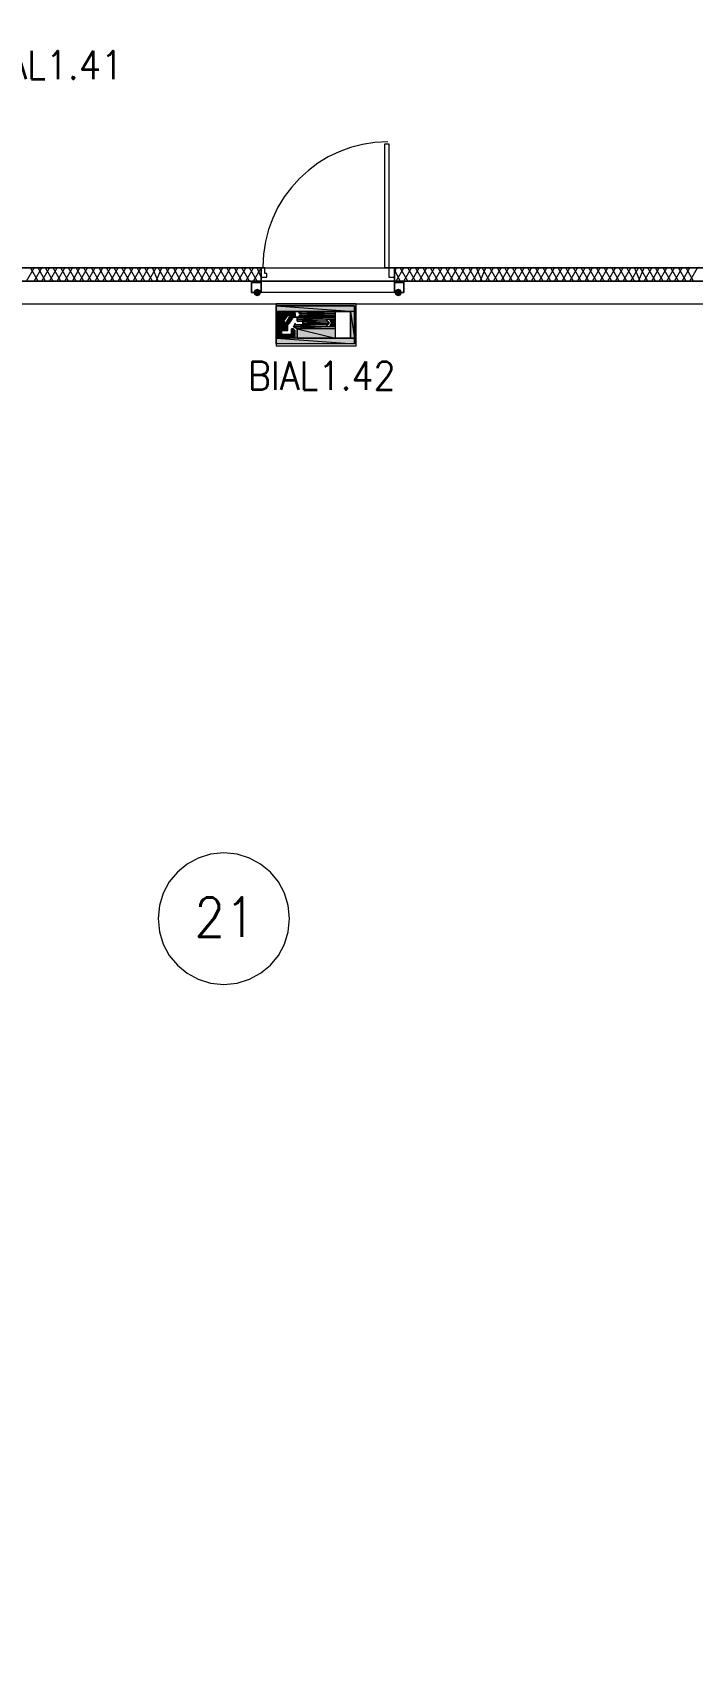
# Model space of a CAD drawing. Header units: millimetres. Extents: x 0 to 420, y 0 to 297.
# Drawn here: x 262.76 to 277.43, y 109.71 to 145.61 of the extents above; entities that cross this region are included whole.
import ezdxf

# ---------------------------------------------------------------- set-up
doc = ezdxf.new("R2010")
doc.units = ezdxf.units.MM
doc.styles.get("Standard").update_dxf_attribs({"font": 'STANDARD'})

msp = doc.modelspace()

# ---------------------------------------------------------------- hatches: boundary and pattern name
for color, points in [(7, [(267.843, 139.827), (267.818129, 139.767204), (267.758333, 139.742333), (267.698538, 139.767204), (267.673667, 139.827), (267.698537, 139.886796), (267.758333, 139.911667), (267.818129, 139.886796)]), (7, [(270.975667, 139.827), (270.950796, 139.767204), (270.891, 139.742333), (270.831204, 139.767204), (270.806333, 139.827), (270.831204, 139.886796), (270.891, 139.911667), (270.950796, 139.886796)]), (82, [(268.605001, 139.361333), (268.605001, 139.318999)]), (82, [(268.647334, 139.403666), (268.689667, 139.403666)]), (82, [(268.689667, 139.361333), (268.732001, 139.361333)]), (82, [(268.689667, 139.361333), (268.732001, 139.361333)]), (82, [(268.732001, 139.318999), (268.689667, 139.318999)]), (82, [(268.689667, 139.318999), (268.732001, 139.318999)]), (82, [(268.520334, 139.022666), (268.562667, 139.022666)]), (82, [(268.689667, 139.276666), (268.647334, 139.276666)])]:
    msp.add_hatch(color=color).paths.add_polyline_path(points, flags=0)
h = msp.add_hatch(color=82)
h.paths.add_polyline_path([(269.917334, 139.530666), (268.181667, 139.530666), (269.917334, 139.403666)], flags=0)
h.paths.add_polyline_path([(268.181667, 139.530666), (269.917334, 139.403666), (268.181667, 139.403666)], flags=0)
h = msp.add_hatch(color=82)
h.paths.add_polyline_path([(268.181667, 139.403666), (269.494001, 139.403666)], flags=0)
h.paths.add_polyline_path([(269.494001, 139.403666), (268.181667, 139.403666)], flags=0)
h = msp.add_hatch(color=82)
h.paths.add_polyline_path([(268.605001, 139.403666), (268.181667, 139.403666)], flags=0)
h.paths.add_polyline_path([(268.605001, 139.403666), (268.181667, 139.403666), (268.647334, 139.403666)], flags=0)
h = msp.add_hatch(color=82)
h.paths.add_polyline_path([(268.605001, 139.403666), (268.181667, 139.403666), (268.605001, 139.361333)], flags=0)
h.paths.add_polyline_path([(268.181667, 139.403666), (268.605001, 139.361333), (268.181667, 139.361333)], flags=0)
h = msp.add_hatch(color=82)
h.paths.add_polyline_path([(268.181667, 139.361333), (268.605001, 139.361333)], flags=0)
h.paths.add_polyline_path([(268.605001, 139.361333), (268.181667, 139.361333)], flags=0)
h = msp.add_hatch(color=82)
h.paths.add_polyline_path([(268.181667, 139.361333), (268.605001, 139.361333)], flags=0)
h.paths.add_polyline_path([(268.605001, 139.361333), (268.181667, 139.361333)], flags=0)
h = msp.add_hatch(color=82)
h.paths.add_polyline_path([(268.605001, 139.361333), (268.181667, 139.361333), (268.605001, 139.318999)], flags=0)
h.paths.add_polyline_path([(268.181667, 139.361333), (268.605001, 139.318999), (268.181667, 139.318999)], flags=0)
h = msp.add_hatch(color=82)
h.paths.add_polyline_path([(268.181667, 139.318999), (268.605001, 139.318999)], flags=0)
h.paths.add_polyline_path([(268.605001, 139.318999), (268.181667, 139.318999)], flags=0)
h = msp.add_hatch(color=82)
h.paths.add_polyline_path([(268.435667, 139.318999), (268.181667, 139.318999), (268.351001, 139.191999)], flags=0)
h.paths.add_polyline_path([(268.181667, 139.318999), (268.351001, 139.191999), (268.181667, 139.191999)], flags=0)
h = msp.add_hatch(color=82)
h.paths.add_polyline_path([(268.562667, 139.318999), (268.605001, 139.318999)], flags=0)
h.paths.add_polyline_path([(268.605001, 139.318999), (268.562667, 139.318999)], flags=0)
h = msp.add_hatch(color=82)
h.paths.add_polyline_path([(268.562667, 139.318999), (268.605001, 139.318999)], flags=0)
h.paths.add_polyline_path([(268.605001, 139.318999), (268.562667, 139.318999)], flags=0)
h = msp.add_hatch(color=82)
h.paths.add_polyline_path([(268.605001, 139.318999), (268.562667, 139.318999), (268.605001, 139.276666)], flags=0)
h.paths.add_polyline_path([(268.562667, 139.318999), (268.605001, 139.276666), (268.562667, 139.276666)], flags=0)
h = msp.add_hatch(color=82)
h.paths.add_polyline_path([(268.647334, 139.403666), (268.605001, 139.403666)], flags=0)
h.paths.add_polyline_path([(268.605001, 139.403666), (268.647334, 139.403666)], flags=0)
h = msp.add_hatch(color=82)
h.paths.add_polyline_path([(268.605001, 139.318999), (268.605001, 139.276666)], flags=0)
h.paths.add_polyline_path([(268.605001, 139.276666), (268.605001, 139.318999)], flags=0)
h = msp.add_hatch(color=82)
h.paths.add_polyline_path([(268.647334, 139.403666), (269.494001, 139.403666)], flags=0)
h.paths.add_polyline_path([(269.494001, 139.403666), (268.647334, 139.403666)], flags=0)
h = msp.add_hatch(color=82)
h.paths.add_polyline_path([(268.647334, 139.403666), (269.494001, 139.403666)], flags=0)
h.paths.add_polyline_path([(269.494001, 139.403666), (268.647334, 139.403666)], flags=0)
h = msp.add_hatch(color=82)
h.paths.add_polyline_path([(268.689667, 139.403666), (269.494001, 139.403666)], flags=0)
h.paths.add_polyline_path([(269.494001, 139.403666), (268.689667, 139.403666)], flags=0)
h = msp.add_hatch(color=82)
h.paths.add_polyline_path([(268.689667, 139.318999), (268.732001, 139.318999)], flags=0)
h.paths.add_polyline_path([(268.732001, 139.318999), (268.689667, 139.318999)], flags=0)
h = msp.add_hatch(color=82)
h.paths.add_polyline_path([(269.494001, 139.318999), (268.732001, 139.318999), (269.494001, 139.276666)], flags=0)
h.paths.add_polyline_path([(268.732001, 139.318999), (269.494001, 139.276666), (268.689667, 139.276666)], flags=0)
h = msp.add_hatch(color=82)
h.paths.add_polyline_path([(268.689667, 139.318999), (268.689667, 139.276666)], flags=0)
h.paths.add_polyline_path([(268.689667, 139.276666), (268.689667, 139.318999)], flags=0)
h = msp.add_hatch(color=82)
h.paths.add_polyline_path([(269.494001, 139.403666), (268.732001, 139.403666), (269.494001, 139.361333)], flags=0)
h.paths.add_polyline_path([(268.732001, 139.403666), (269.494001, 139.361333), (268.732001, 139.361333)], flags=0)
h = msp.add_hatch(color=82)
h.paths.add_polyline_path([(268.732001, 139.361333), (269.494001, 139.361333)], flags=0)
h.paths.add_polyline_path([(269.494001, 139.361333), (268.732001, 139.361333)], flags=0)
h = msp.add_hatch(color=82)
h.paths.add_polyline_path([(268.732001, 139.361333), (269.494001, 139.361333)], flags=0)
h.paths.add_polyline_path([(269.494001, 139.361333), (268.732001, 139.361333)], flags=0)
h = msp.add_hatch(color=82)
h.paths.add_polyline_path([(268.732001, 139.361333), (269.494001, 139.361333)], flags=0)
h.paths.add_polyline_path([(269.494001, 139.361333), (268.732001, 139.361333)], flags=0)
h = msp.add_hatch(color=82)
h.paths.add_polyline_path([(269.494001, 139.361333), (268.732001, 139.361333), (269.494001, 139.318999)], flags=0)
h.paths.add_polyline_path([(268.732001, 139.361333), (269.494001, 139.318999), (268.732001, 139.318999)], flags=0)
h = msp.add_hatch(color=82)
h.paths.add_polyline_path([(268.732001, 139.318999), (269.494001, 139.318999)], flags=0)
h.paths.add_polyline_path([(269.494001, 139.318999), (268.732001, 139.318999)], flags=0)
h = msp.add_hatch(color=82)
h.paths.add_polyline_path([(268.732001, 139.318999), (269.494001, 139.318999)], flags=0)
h.paths.add_polyline_path([(269.494001, 139.318999), (268.732001, 139.318999)], flags=0)
h = msp.add_hatch(color=82)
h.paths.add_polyline_path([(268.732001, 139.318999), (269.494001, 139.318999)], flags=0)
h.paths.add_polyline_path([(269.494001, 139.318999), (268.732001, 139.318999)], flags=0)
h = msp.add_hatch(color=82)
h.paths.add_polyline_path([(268.732001, 139.318999), (269.494001, 139.318999)], flags=0)
h.paths.add_polyline_path([(269.494001, 139.318999), (268.732001, 139.318999)], flags=0)
h = msp.add_hatch(color=82)
h.paths.add_polyline_path([(268.732001, 139.318999), (269.494001, 139.318999)], flags=0)
h.paths.add_polyline_path([(269.494001, 139.318999), (268.732001, 139.318999)], flags=0)
h = msp.add_hatch(color=82)
h.paths.add_polyline_path([(269.917334, 139.403666), (269.832667, 139.403666), (269.917334, 138.810999)], flags=0)
h.paths.add_polyline_path([(269.832667, 139.403666), (269.917334, 138.810999), (269.832667, 138.810999)], flags=0)
h = msp.add_hatch(color=82)
h.paths.add_polyline_path([(268.351001, 139.191999), (268.181667, 139.191999), (268.393334, 139.149666)], flags=0)
h.paths.add_polyline_path([(268.181667, 139.191999), (268.393334, 139.149666), (268.181667, 139.149666)], flags=0)
h = msp.add_hatch(color=82)
h.paths.add_polyline_path([(268.478001, 139.149666), (268.181667, 139.149666), (268.435667, 139.107333)], flags=0)
h.paths.add_polyline_path([(268.181667, 139.149666), (268.435667, 139.107333), (268.181667, 139.107333)], flags=0)
h = msp.add_hatch(color=82)
h.paths.add_polyline_path([(268.435667, 139.107333), (268.181667, 139.107333), (268.435667, 138.980333)], flags=0)
h.paths.add_polyline_path([(268.181667, 139.107333), (268.435667, 138.980333), (268.181667, 138.980333)], flags=0)
h = msp.add_hatch(color=82)
h.paths.add_polyline_path([(268.308667, 138.980333), (268.181667, 138.980333), (268.308667, 138.895666)], flags=0)
h.paths.add_polyline_path([(268.181667, 138.980333), (268.308667, 138.895666), (268.181667, 138.895666)], flags=0)
h = msp.add_hatch(color=82)
h.paths.add_polyline_path([(268.562667, 139.276666), (268.478001, 139.276666), (268.478001, 139.149666)], flags=0)
h.paths.add_polyline_path([(268.478001, 139.276666), (268.478001, 139.149666), (268.393334, 139.149666)], flags=0)
h = msp.add_hatch(color=82)
h.paths.add_polyline_path([(268.562667, 139.022666), (268.520334, 139.022666), (268.605001, 138.980333)], flags=0)
h.paths.add_polyline_path([(268.520334, 139.022666), (268.605001, 138.980333), (268.520334, 138.980333)], flags=0)
h = msp.add_hatch(color=82)
h.paths.add_polyline_path([(268.605001, 138.980333), (268.520334, 138.980333), (268.605001, 138.895666)], flags=0)
h.paths.add_polyline_path([(268.520334, 138.980333), (268.605001, 138.895666), (268.520334, 138.895666)], flags=0)
h = msp.add_hatch(color=82)
h.paths.add_polyline_path([(268.562667, 139.276666), (268.605001, 139.276666)], flags=0)
h.paths.add_polyline_path([(268.605001, 139.276666), (268.562667, 139.276666)], flags=0)
h = msp.add_hatch(color=82)
h.paths.add_polyline_path([(269.324667, 139.107333), (268.605001, 139.107333), (269.282334, 139.064999)], flags=0)
h.paths.add_polyline_path([(268.605001, 139.107333), (269.282334, 139.064999), (268.562667, 139.064999)], flags=0)
h = msp.add_hatch(color=82)
h.paths.add_polyline_path([(269.494001, 139.064999), (268.562667, 139.064999), (269.494001, 139.022666)], flags=0)
h.paths.add_polyline_path([(268.562667, 139.064999), (269.494001, 139.022666), (268.647334, 139.022666)], flags=0)
h = msp.add_hatch(color=82)
h.paths.add_polyline_path([(268.605001, 139.276666), (268.647334, 139.276666)], flags=0)
h.paths.add_polyline_path([(268.647334, 139.276666), (268.605001, 139.276666)], flags=0)
h = msp.add_hatch(color=82)
h.paths.add_polyline_path([(268.605001, 139.276666), (268.647334, 139.276666)], flags=0)
h.paths.add_polyline_path([(268.647334, 139.276666), (268.605001, 139.276666)], flags=0)
h = msp.add_hatch(color=82)
h.paths.add_polyline_path([(268.605001, 139.276666), (269.494001, 139.276666)], flags=0)
h.paths.add_polyline_path([(269.494001, 139.276666), (268.605001, 139.276666)], flags=0)
h = msp.add_hatch(color=82)
h.paths.add_polyline_path([(269.494001, 139.276666), (268.647334, 139.276666), (269.494001, 139.234333)], flags=0)
h.paths.add_polyline_path([(268.647334, 139.276666), (269.494001, 139.234333), (268.647334, 139.234333)], flags=0)
h = msp.add_hatch(color=82)
h.paths.add_polyline_path([(269.282334, 139.234333), (268.647334, 139.234333), (269.324667, 139.191999)], flags=0)
h.paths.add_polyline_path([(268.647334, 139.234333), (269.324667, 139.191999), (268.647334, 139.191999)], flags=0)
h = msp.add_hatch(color=82)
h.paths.add_polyline_path([(269.494001, 139.022666), (268.647334, 139.022666), (269.494001, 138.810999)], flags=0)
h.paths.add_polyline_path([(268.647334, 139.022666), (269.494001, 138.810999), (268.647334, 138.810999)], flags=0)
h = msp.add_hatch(color=82)
h.paths.add_polyline_path([(268.689667, 139.276666), (269.494001, 139.276666)], flags=0)
h.paths.add_polyline_path([(269.494001, 139.276666), (268.689667, 139.276666)], flags=0)
h = msp.add_hatch(color=82)
h.paths.add_polyline_path([(268.689667, 139.276666), (269.494001, 139.276666)], flags=0)
h.paths.add_polyline_path([(269.494001, 139.276666), (268.689667, 139.276666)], flags=0)
h = msp.add_hatch(color=82)
h.paths.add_polyline_path([(268.689667, 139.276666), (269.494001, 139.276666)], flags=0)
h.paths.add_polyline_path([(269.494001, 139.276666), (268.689667, 139.276666)], flags=0)
h = msp.add_hatch(color=82)
h.paths.add_polyline_path([(268.689667, 139.276666), (269.494001, 139.276666)], flags=0)
h.paths.add_polyline_path([(269.494001, 139.276666), (268.689667, 139.276666)], flags=0)
h = msp.add_hatch(color=82)
h.paths.add_polyline_path([(269.324667, 139.191999), (268.774334, 139.191999), (269.367001, 139.149666)], flags=0)
h.paths.add_polyline_path([(268.774334, 139.191999), (269.367001, 139.149666), (268.774334, 139.149666)], flags=0)
h = msp.add_hatch(color=82)
h.paths.add_polyline_path([(268.774334, 139.149666), (268.859001, 139.149666)], flags=0)
h.paths.add_polyline_path([(268.859001, 139.149666), (268.774334, 139.149666)], flags=0)
h = msp.add_hatch(color=82)
h.paths.add_polyline_path([(269.367001, 139.149666), (268.774334, 139.149666), (269.324667, 139.107333)], flags=0)
h.paths.add_polyline_path([(268.774334, 139.149666), (269.324667, 139.107333), (268.774334, 139.107333)], flags=0)
h = msp.add_hatch(color=82)
h.paths.add_polyline_path([(269.494001, 139.234333), (269.367001, 139.234333), (269.494001, 139.149666)], flags=0)
h.paths.add_polyline_path([(269.367001, 139.234333), (269.494001, 139.149666), (269.409334, 139.149666)], flags=0)
h = msp.add_hatch(color=82)
h.paths.add_polyline_path([(269.494001, 139.149666), (269.409334, 139.149666), (269.494001, 139.064999)], flags=0)
h.paths.add_polyline_path([(269.409334, 139.149666), (269.494001, 139.064999), (269.367001, 139.064999)], flags=0)
h = msp.add_hatch(color=82)
h.paths.add_polyline_path([(268.605001, 138.895666), (268.181667, 138.895666), (268.605001, 138.810999)], flags=0)
h.paths.add_polyline_path([(268.181667, 138.895666), (268.605001, 138.810999), (268.181667, 138.810999)], flags=0)
h = msp.add_hatch(color=82)
h.paths.add_polyline_path([(269.917334, 138.810999), (268.181667, 138.810999), (269.917334, 138.683999)], flags=0)
h.paths.add_polyline_path([(268.181667, 138.810999), (269.917334, 138.683999), (268.181667, 138.683999)], flags=0)
h = msp.add_hatch(color=82)
h.paths.add_polyline_path([(268.647334, 138.810999), (269.917334, 138.810999)], flags=0)
h.paths.add_polyline_path([(269.917334, 138.810999), (268.647334, 138.810999)], flags=0)

# ---------------------------------------------------------------- linework, layer by layer
at = {"color": 5, "lineweight": 0}
msp.add_lwpolyline([(124.290668, 139.572999), (235.669667, 139.572999), (242.146667, 139.572999), (242.146667, 143.086666), (261.831667, 143.086666), (261.831667, 139.572999), (374.607667, 139.572999), (379.857, 139.572999), (379.857, 188.467999), (268.224001, 188.467999), (261.958667, 188.467999), (261.958667, 184.869666)], dxfattribs=at)
at = {"color": 8, "lineweight": 0}
msp.add_lwpolyline([(381.719667, 140.377333), (381.719667, 187.452), (260.265333, 187.452), (260.265333, 140.377333)], close=True, dxfattribs=at)
at = {"color": 7, "lineweight": 0}
for points in [[(270.658167, 143.171333), (270.374658, 143.157018), (270.09934, 143.115), (269.833605, 143.046674), (269.578849, 142.953432), (269.336463, 142.83667), (269.107843, 142.697781), (268.894381, 142.538158), (268.697472, 142.359195), (268.518509, 142.162286), (268.358886, 141.948824), (268.219996, 141.720204), (268.103234, 141.477818), (268.009993, 141.223061), (267.941667, 140.957327), (267.899649, 140.682009), (267.885333, 140.3985)], [(267.843, 140.377333), (260.265333, 140.377333)], [(262.636, 140.081), (262.805333, 140.377333)], [(262.89, 140.081), (262.720667, 140.377333)], [(262.805333, 140.081), (262.974667, 140.377333)], [(263.059333, 140.081), (262.89, 140.377333)], [(262.974667, 140.081), (263.144, 140.377333)], [(263.228667, 140.081), (263.059333, 140.377333)], [(263.144, 140.081), (263.313333, 140.377333)], [(263.398, 140.081), (263.228667, 140.377333)], [(263.313333, 140.081), (263.482667, 140.377333)], [(263.567333, 140.081), (263.398, 140.377333)], [(263.482667, 140.081), (263.652, 140.377333)], [(263.736667, 140.081), (263.567333, 140.377333)], [(263.652, 140.081), (263.821333, 140.377333)], [(263.906, 140.081), (263.736667, 140.377333)], [(263.821333, 140.081), (263.990667, 140.377333)], [(264.075333, 140.081), (263.906, 140.377333)], [(263.990667, 140.081), (264.16, 140.377333)], [(264.244667, 140.081), (264.075333, 140.377333)], [(264.16, 140.081), (264.329333, 140.377333)], [(264.414, 140.081), (264.244667, 140.377333)], [(264.329333, 140.081), (264.498667, 140.377333)], [(264.583333, 140.081), (264.414, 140.377333)], [(264.498667, 140.081), (264.668, 140.377333)], [(264.752667, 140.081), (264.583333, 140.377333)], [(264.668, 140.081), (264.837333, 140.377333)], [(264.922, 140.081), (264.752667, 140.377333)], [(264.837333, 140.081), (265.006667, 140.377333)], [(265.091333, 140.081), (264.922, 140.377333)], [(265.006667, 140.081), (265.176, 140.377333)], [(265.260667, 140.081), (265.091333, 140.377333)], [(265.176, 140.081), (265.345333, 140.377333)], [(265.43, 140.081), (265.260667, 140.377333)], [(265.345333, 140.081), (265.514667, 140.377333)], [(265.557, 140.081), (265.43, 140.377333)], [(265.514667, 140.081), (265.641667, 140.377333)], [(265.726333, 140.081), (265.557, 140.377333)], [(265.641667, 140.081), (265.811, 140.377333)], [(265.895667, 140.081), (265.726333, 140.377333)], [(265.811, 140.081), (265.980333, 140.377333)], [(266.065, 140.081), (265.895667, 140.377333)], [(265.980333, 140.081), (266.149667, 140.377333)], [(266.234333, 140.081), (266.065, 140.377333)], [(266.149667, 140.081), (266.319, 140.377333)], [(266.403667, 140.081), (266.234333, 140.377333)], [(266.319, 140.081), (266.488333, 140.377333)], [(266.573, 140.081), (266.403667, 140.377333)], [(266.488333, 140.081), (266.657667, 140.377333)], [(266.742333, 140.081), (266.573, 140.377333)], [(266.657667, 140.081), (266.827, 140.377333)], [(266.911667, 140.081), (266.742333, 140.377333)], [(266.827, 140.081), (266.996333, 140.377333)], [(267.081, 140.081), (266.911667, 140.377333)], [(266.996333, 140.081), (267.165667, 140.377333)], [(267.250333, 140.081), (267.081, 140.377333)], [(267.165667, 140.081), (267.335, 140.377333)], [(267.419667, 140.081), (267.250333, 140.377333)], [(267.335, 140.081), (267.504333, 140.377333)], [(267.589, 140.081), (267.419667, 140.377333)], [(267.504333, 140.081), (267.673667, 140.377333)], [(267.758333, 140.081), (267.589, 140.377333)], [(267.673667, 140.081), (267.843, 140.377333)], [(267.843, 140.165667), (267.758333, 140.377333)], [(267.843, 140.377333), (267.843, 140.165667), (267.843, 140.081)], [(267.843, 140.081), (267.843, 140.165667), (267.843, 140.377333), (267.843, 140.165667)], [(270.806333, 140.250333), (270.848667, 140.377333)], [(270.806333, 140.377333), (270.806333, 140.165667), (270.806333, 140.081)], [(270.806333, 140.081), (270.806333, 140.165667), (270.806333, 140.377333), (270.806333, 140.165667)], [(285.242, 140.377333), (270.806333, 140.377333)], [(270.848667, 140.081), (271.018, 140.377333)], [(271.102667, 140.081), (270.933333, 140.377333)], [(271.018, 140.081), (271.187333, 140.377333)], [(271.272, 140.081), (271.102667, 140.377333)], [(271.187333, 140.081), (271.356667, 140.377333)], [(271.441333, 140.081), (271.272, 140.377333)], [(271.356667, 140.081), (271.526, 140.377333)], [(271.610667, 140.081), (271.441333, 140.377333)], [(271.526, 140.081), (271.695333, 140.377333)], [(271.78, 140.081), (271.610667, 140.377333)], [(271.695333, 140.081), (271.864667, 140.377333)], [(271.949333, 140.081), (271.78, 140.377333)], [(271.864667, 140.081), (272.034, 140.377333)], [(272.118667, 140.081), (271.949333, 140.377333)], [(272.034, 140.081), (272.203333, 140.377333)], [(272.288, 140.081), (272.118667, 140.377333)], [(272.203333, 140.081), (272.372667, 140.377333)], [(272.457333, 140.081), (272.288, 140.377333)], [(272.372667, 140.081), (272.542, 140.377333)], [(272.626667, 140.081), (272.457333, 140.377333)], [(272.542, 140.081), (272.711333, 140.377333)], [(272.753667, 140.081), (272.626667, 140.377333)], [(272.711333, 140.081), (272.838333, 140.377333)], [(272.923, 140.081), (272.753667, 140.377333)], [(272.838333, 140.081), (273.007667, 140.377333)], [(273.092333, 140.081), (272.923, 140.377333)], [(273.007667, 140.081), (273.177, 140.377333)], [(273.261667, 140.081), (273.092333, 140.377333)], [(273.177, 140.081), (273.346333, 140.377333)], [(273.431, 140.081), (273.261667, 140.377333)], [(273.346333, 140.081), (273.515667, 140.377333)], [(273.600333, 140.081), (273.431, 140.377333)], [(273.515667, 140.081), (273.685, 140.377333)], [(273.769667, 140.081), (273.600333, 140.377333)], [(273.685, 140.081), (273.854333, 140.377333)], [(273.939, 140.081), (273.769667, 140.377333)], [(273.854333, 140.081), (274.023667, 140.377333)], [(274.108333, 140.081), (273.939, 140.377333)], [(274.023667, 140.081), (274.193, 140.377333)], [(274.277667, 140.081), (274.108333, 140.377333)], [(274.193, 140.081), (274.362333, 140.377333)], [(274.447, 140.081), (274.277667, 140.377333)], [(274.362333, 140.081), (274.531667, 140.377333)], [(274.616333, 140.081), (274.447, 140.377333)], [(274.531667, 140.081), (274.701, 140.377333)], [(274.785667, 140.081), (274.616333, 140.377333)], [(274.701, 140.081), (274.870333, 140.377333)], [(274.955, 140.081), (274.785667, 140.377333)], [(274.870333, 140.081), (275.039667, 140.377333)], [(275.124333, 140.081), (274.955, 140.377333)], [(275.039667, 140.081), (275.209, 140.377333)], [(275.293667, 140.081), (275.124333, 140.377333)], [(275.209, 140.081), (275.378333, 140.377333)], [(275.463, 140.081), (275.293667, 140.377333)], [(275.378333, 140.081), (275.547667, 140.377333)], [(275.632333, 140.081), (275.463, 140.377333)], [(275.547667, 140.081), (275.717, 140.377333)], [(275.801667, 140.081), (275.632333, 140.377333)], [(275.717, 140.081), (275.886333, 140.377333)], [(275.971, 140.081), (275.801667, 140.377333)], [(275.886333, 140.081), (276.055667, 140.377333)], [(276.140333, 140.081), (275.971, 140.377333)], [(276.055667, 140.081), (276.225, 140.377333)], [(276.267333, 140.081), (276.140333, 140.377333)], [(276.225, 140.081), (276.352, 140.377333)], [(276.436667, 140.081), (276.267333, 140.377333)], [(276.352, 140.081), (276.521333, 140.377333)], [(276.606, 140.081), (276.436667, 140.377333)], [(276.521333, 140.081), (276.690667, 140.377333)], [(276.775333, 140.081), (276.606, 140.377333)], [(276.690667, 140.081), (276.86, 140.377333)], [(276.944667, 140.081), (276.775333, 140.377333)], [(276.86, 140.081), (277.029333, 140.377333)], [(277.114, 140.081), (276.944667, 140.377333)], [(277.029333, 140.081), (277.198667, 140.377333)], [(277.283333, 140.081), (277.114, 140.377333)], [(277.198667, 140.081), (277.368, 140.377333)], [(277.452667, 140.081), (277.283333, 140.377333)], [(277.368, 140.081), (277.537333, 140.377333)], [(260.265333, 140.081), (267.843, 140.081)], [(267.758333, 140.081), (267.758333, 140.038667)], [(267.843, 140.081), (267.843, 140.123333)], [(267.843, 139.954), (267.843, 140.081), (269.324667, 140.081)], [(269.324667, 140.081), (270.806333, 140.081), (270.806333, 139.954)], [(270.933333, 140.081), (270.806333, 140.335)], [(270.806333, 140.081), (277.876, 140.081)], [(270.891, 140.081), (270.891, 140.038667)], [(269.324667, 139.827), (267.843, 139.827), (267.843, 139.954)], [(270.806333, 139.954), (270.806333, 139.827), (269.324667, 139.827)], [(268.478, 125.9205), (268.448328, 126.214844), (268.363228, 126.488996), (268.228572, 126.737083), (268.050232, 126.953232), (267.834083, 127.131572), (267.585996, 127.266228), (267.311844, 127.351328), (267.0175, 127.381), (266.723156, 127.351328), (266.449004, 127.266228), (266.200917, 127.131572), (265.984768, 126.953232), (265.806428, 126.737083), (265.671772, 126.488996), (265.586672, 126.214844), (265.557, 125.9205)], [(265.557, 125.9205), (265.586672, 125.626156), (265.671772, 125.352004), (265.806428, 125.103917), (265.984768, 124.887768), (266.200917, 124.709428), (266.449004, 124.574772), (266.723156, 124.489672), (267.0175, 124.46), (267.311844, 124.489672), (267.585996, 124.574772), (267.834083, 124.709428), (268.050232, 124.887768), (268.228572, 125.103917), (268.363228, 125.352004), (268.448328, 125.626156), (268.478, 125.9205)]]:
    msp.add_lwpolyline(points, dxfattribs=at)
for points in [[(270.679333, 143.129), (270.679333, 140.377333), (270.594667, 140.377333), (270.594667, 143.129)], [(267.97, 140.165667), (267.97, 140.250333), (267.927667, 140.250333), (267.927667, 140.377333), (267.843, 140.377333), (267.843, 140.165667)], [(270.806333, 140.165667), (270.806333, 140.377333), (270.679333, 140.377333), (270.679333, 140.250333), (270.679333, 140.165667)], [(267.631333, 140.081), (267.843, 140.081), (267.843, 139.827), (267.631333, 139.827)], [(267.631333, 140.038667), (267.631333, 139.827), (267.843, 139.827), (267.843, 140.038667)], [(270.806333, 140.081), (271.018, 140.081), (271.018, 139.827), (270.806333, 139.827)], [(270.806333, 140.038667), (270.806333, 139.827), (271.018, 139.827), (271.018, 140.038667)]]:
    msp.add_lwpolyline(points, close=True, dxfattribs=at)
at = {"color": 43, "lineweight": 0}
msp.add_lwpolyline([(260.265333, 105.579333), (277.876, 105.579333), (277.876, 140.081), (260.265333, 140.081)], close=True, dxfattribs=at)
at = {"color": 92, "lineweight": 0}
msp.add_lwpolyline([(269.959667, 139.572999), (268.181667, 139.572999), (268.181667, 138.641666), (269.959667, 138.641666)], close=True, dxfattribs=at)
at = {"color": 82, "lineweight": 0}
for points in [[(269.917334, 139.530666), (268.181667, 139.530666), (269.917334, 139.403666)], [(268.181667, 139.530666), (269.917334, 139.403666), (268.181667, 139.403666)], [(268.181667, 139.530666), (269.917334, 139.530666), (269.917334, 138.683999), (268.181667, 138.683999)], [(268.181667, 139.403666), (269.494001, 139.403666)], [(269.494001, 139.403666), (268.181667, 139.403666)], [(268.181667, 139.403666), (268.647334, 139.403666)], [(268.647334, 139.403666), (268.181667, 139.403666)], [(268.647334, 139.403666), (268.181667, 139.403666)], [(268.181667, 139.403666), (268.647334, 139.403666)], [(268.647334, 139.403666), (268.181667, 139.403666)], [(268.647334, 139.403666), (268.181667, 139.403666)], [(268.181667, 139.403666), (268.647334, 139.403666)], [(268.647334, 139.403666), (268.181667, 139.403666)], [(268.181667, 139.403666), (268.647334, 139.403666)], [(268.647334, 139.403666), (268.181667, 139.403666)], [(268.605001, 139.403666), (268.181667, 139.403666)], [(268.605001, 139.403666), (268.181667, 139.403666), (268.647334, 139.403666)], [(268.605001, 139.403666), (268.181667, 139.403666), (268.605001, 139.361333)], [(268.181667, 139.403666), (268.605001, 139.361333), (268.181667, 139.361333)], [(268.181667, 139.361333), (268.605001, 139.361333)], [(268.605001, 139.361333), (268.181667, 139.361333)], [(268.181667, 139.361333), (268.605001, 139.361333)], [(268.605001, 139.361333), (268.181667, 139.361333)], [(268.605001, 139.361333), (268.181667, 139.361333)], [(268.181667, 139.361333), (268.605001, 139.361333)], [(268.605001, 139.361333), (268.181667, 139.361333)], [(268.605001, 139.361333), (268.181667, 139.361333)], [(268.181667, 139.361333), (268.605001, 139.361333)], [(268.605001, 139.361333), (268.181667, 139.361333)], [(268.605001, 139.361333), (268.181667, 139.361333), (268.605001, 139.318999)], [(268.181667, 139.361333), (268.605001, 139.318999), (268.181667, 139.318999)], [(268.181667, 139.318999), (268.605001, 139.318999)], [(268.605001, 139.318999), (268.181667, 139.318999)], [(268.435667, 139.318999), (268.181667, 139.318999), (268.351001, 139.191999)], [(268.181667, 139.318999), (268.351001, 139.191999), (268.181667, 139.191999)], [(268.308667, 138.980333), (268.435667, 138.980333), (268.435667, 139.107333), (268.562667, 139.276666), (268.478001, 139.276666), (268.393334, 139.149666), (268.351001, 139.191999), (268.435667, 139.318999), (268.562667, 139.318999), (268.562667, 139.276666), (268.605001, 139.276666), (268.647334, 139.276666), (268.647334, 139.191999), (268.774334, 139.191999), (268.774334, 139.107333), (268.605001, 139.107333), (268.605001, 139.149666), (268.562667, 139.064999), (268.647334, 139.022666), (268.647334, 138.810999), (268.605001, 138.810999), (268.605001, 138.980333), (268.520334, 139.022666), (268.520334, 138.895666), (268.308667, 138.895666)], [(268.562667, 139.318999), (268.605001, 139.318999)], [(268.605001, 139.318999), (268.562667, 139.318999)], [(268.562667, 139.318999), (268.605001, 139.318999)], [(268.605001, 139.318999), (268.562667, 139.318999)], [(268.562667, 139.318999), (268.605001, 139.318999)], [(268.605001, 139.318999), (268.562667, 139.318999)], [(268.605001, 139.318999), (268.562667, 139.318999)], [(268.562667, 139.318999), (268.605001, 139.318999)], [(268.562667, 139.318999), (268.605001, 139.318999)], [(268.605001, 139.318999), (268.562667, 139.318999)], [(268.562667, 139.318999), (268.605001, 139.318999)], [(268.605001, 139.318999), (268.562667, 139.318999)], [(268.605001, 139.318999), (268.562667, 139.318999)], [(268.562667, 139.318999), (268.605001, 139.318999)], [(268.605001, 139.318999), (268.562667, 139.318999), (268.605001, 139.276666)], [(268.562667, 139.318999), (268.605001, 139.276666), (268.562667, 139.276666)], [(268.647334, 139.403666), (268.605001, 139.403666)], [(268.605001, 139.403666), (268.647334, 139.403666)], [(268.605001, 139.361333), (268.605001, 139.318999)], [(268.605001, 139.318999), (268.605001, 139.361333)], [(268.605001, 139.318999), (268.605001, 139.276666)], [(268.605001, 139.276666), (268.605001, 139.318999)], [(268.647334, 139.403666), (269.494001, 139.403666)], [(269.494001, 139.403666), (268.647334, 139.403666)], [(268.647334, 139.403666), (268.689667, 139.403666)], [(268.647334, 139.403666), (269.494001, 139.403666)], [(269.494001, 139.403666), (268.647334, 139.403666)], [(268.689667, 139.403666), (269.494001, 139.403666)], [(269.494001, 139.403666), (268.689667, 139.403666)], [(268.689667, 139.403666), (268.689667, 139.361333)], [(268.689667, 139.361333), (268.689667, 139.403666)], [(268.689667, 139.361333), (268.732001, 139.361333)], [(268.689667, 139.361333), (268.732001, 139.361333)], [(268.732001, 139.361333), (268.689667, 139.361333)], [(268.732001, 139.318999), (268.689667, 139.318999)], [(268.689667, 139.318999), (268.732001, 139.318999)], [(268.689667, 139.318999), (268.732001, 139.318999)], [(268.732001, 139.318999), (268.689667, 139.318999)], [(268.732001, 139.318999), (269.494001, 139.276666), (268.689667, 139.276666)], [(268.689667, 139.318999), (268.689667, 139.276666)], [(268.689667, 139.276666), (268.689667, 139.318999)], [(268.689667, 139.276666), (268.689667, 139.318999)], [(269.494001, 139.403666), (268.732001, 139.403666), (269.494001, 139.361333)], [(268.732001, 139.403666), (269.494001, 139.361333), (268.732001, 139.361333)], [(268.732001, 139.361333), (269.494001, 139.361333)], [(269.494001, 139.361333), (268.732001, 139.361333)], [(268.732001, 139.361333), (269.494001, 139.361333)], [(269.494001, 139.361333), (268.732001, 139.361333)], [(268.732001, 139.361333), (269.494001, 139.361333)], [(269.494001, 139.361333), (268.732001, 139.361333)], [(269.494001, 139.361333), (268.732001, 139.361333), (269.494001, 139.318999)], [(268.732001, 139.361333), (269.494001, 139.318999), (268.732001, 139.318999)], [(268.732001, 139.318999), (269.494001, 139.318999)], [(269.494001, 139.318999), (268.732001, 139.318999)], [(268.732001, 139.318999), (269.494001, 139.318999)], [(269.494001, 139.318999), (268.732001, 139.318999)], [(268.732001, 139.318999), (269.494001, 139.318999)], [(269.494001, 139.318999), (268.732001, 139.318999)], [(268.732001, 139.318999), (269.494001, 139.318999)], [(269.494001, 139.318999), (268.732001, 139.318999)], [(268.732001, 139.318999), (269.494001, 139.318999)], [(269.494001, 139.318999), (268.732001, 139.318999)], [(269.494001, 139.318999), (268.732001, 139.318999), (269.494001, 139.276666)], [(269.494001, 139.403666), (269.832667, 139.403666), (269.832667, 138.810999), (269.494001, 138.810999)], [(269.917334, 139.403666), (269.832667, 139.403666), (269.917334, 138.810999)], [(269.832667, 139.403666), (269.917334, 138.810999), (269.832667, 138.810999)], [(268.351001, 139.191999), (268.181667, 139.191999), (268.393334, 139.149666)], [(268.181667, 139.191999), (268.393334, 139.149666), (268.181667, 139.149666)], [(268.478001, 139.149666), (268.181667, 139.149666), (268.435667, 139.107333)], [(268.181667, 139.149666), (268.435667, 139.107333), (268.181667, 139.107333)], [(268.435667, 139.107333), (268.181667, 139.107333), (268.435667, 138.980333)], [(268.181667, 139.107333), (268.435667, 138.980333), (268.181667, 138.980333)], [(268.308667, 138.980333), (268.181667, 138.980333), (268.308667, 138.895666)], [(268.181667, 138.980333), (268.308667, 138.895666), (268.181667, 138.895666)], [(268.478001, 139.276666), (268.478001, 139.149666), (268.393334, 139.149666)], [(268.562667, 139.276666), (268.478001, 139.276666), (268.478001, 139.149666)], [(268.520334, 139.022666), (268.562667, 139.022666)], [(268.562667, 139.022666), (268.520334, 139.022666), (268.605001, 138.980333)], [(268.520334, 139.022666), (268.605001, 138.980333), (268.520334, 138.980333)], [(268.605001, 138.980333), (268.520334, 138.980333), (268.605001, 138.895666)], [(268.520334, 138.980333), (268.605001, 138.895666), (268.520334, 138.895666)], [(268.562667, 139.276666), (268.605001, 139.276666)], [(268.605001, 139.276666), (268.562667, 139.276666)], [(268.605001, 139.107333), (269.282334, 139.064999), (268.562667, 139.064999)], [(269.494001, 139.064999), (268.562667, 139.064999), (269.494001, 139.022666)], [(268.562667, 139.064999), (269.494001, 139.022666), (268.647334, 139.022666)], [(268.605001, 139.276666), (268.647334, 139.276666)], [(268.647334, 139.276666), (268.605001, 139.276666)], [(268.605001, 139.276666), (268.647334, 139.276666)], [(268.647334, 139.276666), (268.605001, 139.276666)], [(268.605001, 139.276666), (269.494001, 139.276666)], [(269.494001, 139.276666), (268.605001, 139.276666)], [(268.647334, 139.276666), (268.605001, 139.276666)], [(269.324667, 139.107333), (268.605001, 139.107333), (269.282334, 139.064999)], [(268.689667, 139.276666), (268.647334, 139.276666)], [(269.494001, 139.276666), (268.647334, 139.276666), (269.494001, 139.234333)], [(268.647334, 139.276666), (269.494001, 139.234333), (268.647334, 139.234333)], [(269.282334, 139.234333), (268.647334, 139.234333), (269.324667, 139.191999)], [(268.647334, 139.234333), (269.324667, 139.191999), (268.647334, 139.191999)], [(269.494001, 139.022666), (268.647334, 139.022666), (269.494001, 138.810999)], [(268.647334, 139.022666), (269.494001, 138.810999), (268.647334, 138.810999)], [(268.689667, 139.276666), (269.494001, 139.276666)], [(269.494001, 139.276666), (268.689667, 139.276666)], [(268.689667, 139.276666), (269.494001, 139.276666)], [(269.494001, 139.276666), (268.689667, 139.276666)], [(268.689667, 139.276666), (269.494001, 139.276666)], [(269.494001, 139.276666), (268.689667, 139.276666)], [(268.689667, 139.276666), (269.494001, 139.276666)], [(269.494001, 139.276666), (268.689667, 139.276666)], [(269.324667, 139.191999), (268.774334, 139.191999), (269.367001, 139.149666)], [(268.774334, 139.191999), (269.367001, 139.149666), (268.774334, 139.149666)], [(268.774334, 139.149666), (268.859001, 139.149666)], [(268.859001, 139.149666), (268.774334, 139.149666)], [(269.367001, 139.149666), (268.774334, 139.149666), (269.324667, 139.107333)], [(268.774334, 139.149666), (269.324667, 139.107333), (268.774334, 139.107333)], [(269.367001, 139.149666), (269.282334, 139.234333), (269.367001, 139.234333), (269.409334, 139.149666), (269.367001, 139.064999), (269.282334, 139.064999), (269.367001, 139.149666), (268.859001, 139.149666)], [(269.494001, 139.234333), (269.367001, 139.234333), (269.494001, 139.149666)], [(269.367001, 139.234333), (269.494001, 139.149666), (269.409334, 139.149666)], [(269.409334, 139.149666), (269.494001, 139.064999), (269.367001, 139.064999)], [(269.494001, 139.149666), (269.409334, 139.149666), (269.494001, 139.064999)], [(268.605001, 138.895666), (268.181667, 138.895666), (268.605001, 138.810999)], [(268.181667, 138.895666), (268.605001, 138.810999), (268.181667, 138.810999)], [(269.917334, 138.810999), (268.181667, 138.810999), (269.917334, 138.683999)], [(268.181667, 138.810999), (269.917334, 138.683999), (268.181667, 138.683999)], [(268.647334, 138.810999), (269.917334, 138.810999)], [(269.917334, 138.810999), (268.647334, 138.810999)]]:
    msp.add_lwpolyline(points, close=True, dxfattribs=at)

# ---------------------------------------------------------------- texts
at = {"color": 92, "char_height": 0.627829, "attachment_point": 1}
for s, insert, width in [('BIAL1.41', (261.492997, 145.196162), 3.139145), ('BIAL1.42', (267.546667, 138.295826), 3.27866256)]:
    msp.add_mtext(s, dxfattribs=dict(at, insert=insert, width=width))
at = {"color": 7, "insert": (266.36133, 126.390366), "char_height": 0.872032, "width": 0.872032, "attachment_point": 1}
msp.add_mtext('21', dxfattribs=at)

doc.saveas('drawing.dxf')
